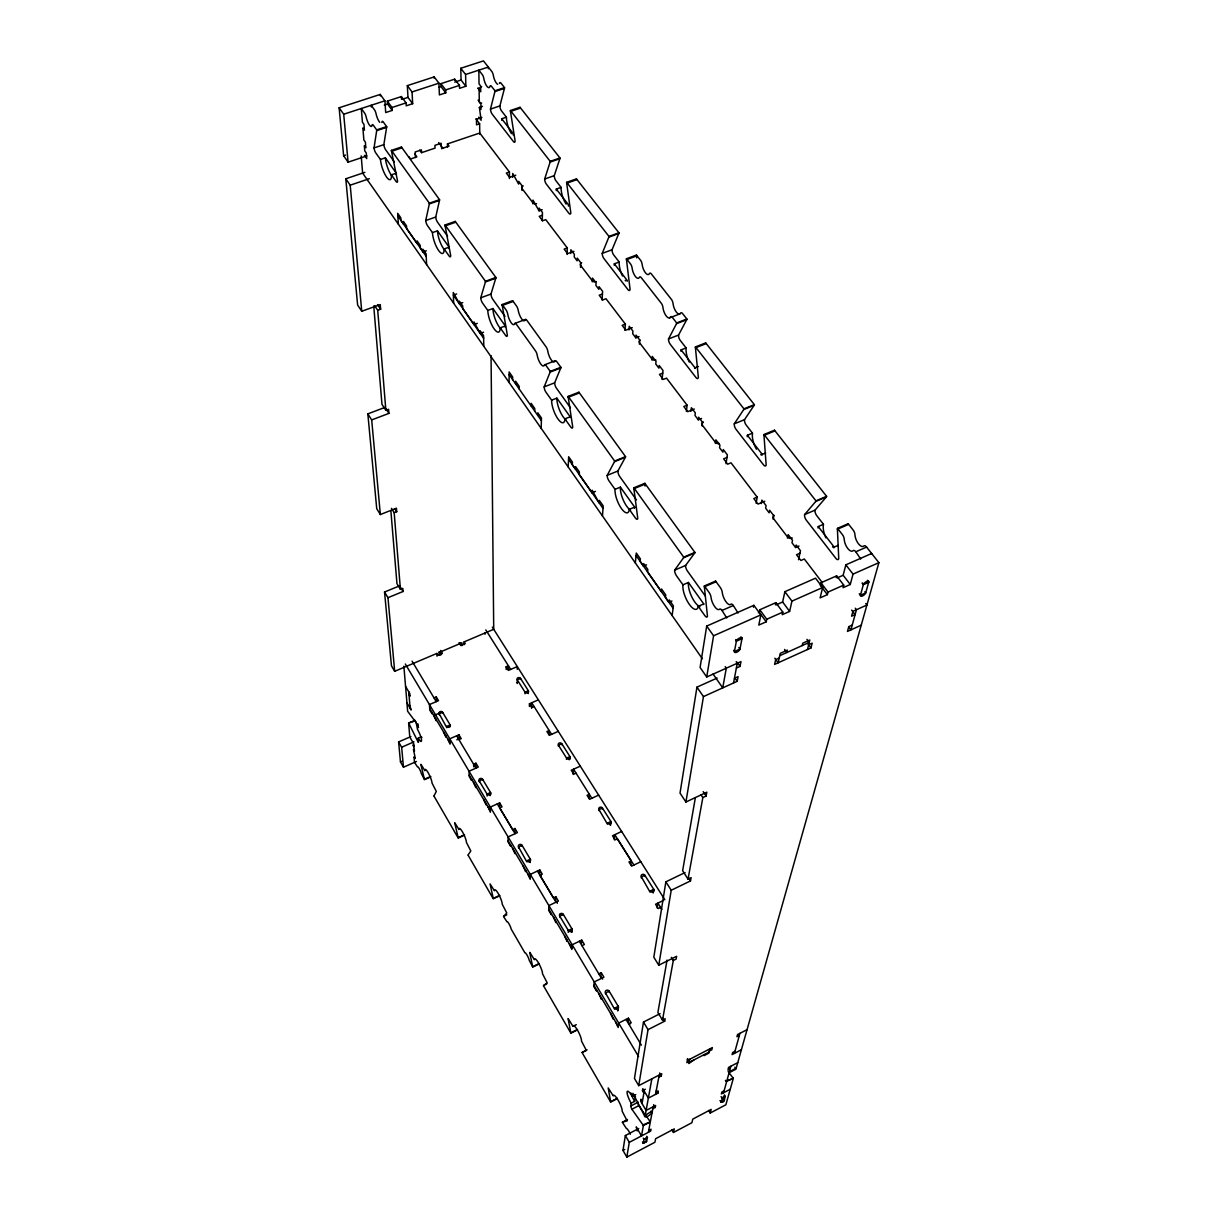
<?xml version="1.0" encoding="UTF-8"?>
<svg xmlns="http://www.w3.org/2000/svg" width="1218" height="1218" viewBox="0 0 1218 1218"><rect width="100%" height="100%" fill="white"/><g stroke="black" fill="none" stroke-linecap="round" stroke-linejoin="round"><path stroke-width="1.5" d="M506.17 669.504L506.17 666.733L508.378 665.789L508.363 669.93M637.76 1101.681L638.46 1105.091L642.251 1110.511M509.094 382.482L509.124 371.977L512.656 377.017L512.641 379.651M509.429 178.559L509.429 172.012L479.74 133.036L447.448 143.922L447.554 147.226M512.702 177.28L512.717 173.504L518.67 184.085L518.685 181.345L521.974 185.638L521.928 190.434M510.509 844.82L510.509 846.068L508.073 841.958L508.089 836.918L517.422 832.61L514.97 828.514L512.641 829.595L499.73 807.915L502.044 806.864L499.639 802.845L490.352 807.062L490.428 812.208L488.022 806.91M512.55 848.246L514.986 853.62L515.001 852.372M515.595 383.853L515.61 381.219L519.173 386.289L519.142 388.923M514.94 832.32L514.97 828.514M517.224 683.511L517.254 679.842A1.873 1.553 0.7 0 1 518.015 677.756A1.873 1.553 0.7 0 1 520.543 678.411L528.353 690.743L528.277 693.575M517.254 669.352L517.285 666.581L508.469 670.387L506.17 666.733M518.533 847.926L518.548 846.982A1.979 1.751 0.3 0 1 519.37 844.607A1.979 1.751 0.3 0 1 522.065 845.353L530.317 859.192L530.241 862.511M520.543 679.446L520.543 678.411L517.254 679.842L525.034 692.189L524.988 693.742M522.05 846.297L522.065 845.353L518.548 846.982L526.785 861.765M532.905 203.848L532.982 200.087L539.041 210.836L542.177 209.724M523.207 866.211L525.658 871.616L525.689 870.383M531.094 405.944L531.139 403.341L534.763 408.487L534.717 411.105M539.041 210.836L539.102 208.095L542.452 212.495L542.269 220.823M529.404 706.47L529.449 703.76L538.356 699.848M527.759 873.869L530.226 879.305L530.332 874.372L539.757 869.941L542.269 874.159L539.924 875.255L553.459 897.894L555.819 896.768L558.392 901.046L548.892 905.583L548.679 910.409L551.221 914.688L551.267 913.5M537.732 415.414L537.793 412.811L541.447 418.002L541.188 428.355M531.581 708.206L531.703 702.771L551.587 734.347M539.757 869.941L539.635 873.656L541.31 876.458M548.998 734.545L549.151 730.526L546.912 731.516L549.333 735.352L558.286 731.348M567.055 254.41L567.299 247.954L545.74 219.636L542.589 220.762L539.239 216.347L542.375 215.236M570.74 253.481L570.892 249.766L574.363 254.318L574.241 257.013L577.134 260.819L577.256 258.125L580.758 262.707L580.514 267.427M568.212 466.981L568.654 456.75L572.43 462.109L572.308 464.682L575.459 469.174L575.581 466.616L579.387 472.021L579.25 474.578L592.009 492.772L595.48 491.356M558.377 746.238L558.423 745.233A1.918 1.629 2.7 0 1 559.199 743.041A1.918 1.629 2.7 0 1 561.787 743.726L569.948 756.622L569.796 759.271L569.933 756.637L566.583 758.144L566.492 759.393M561.742 744.731L561.787 743.726L558.438 745.233L566.583 758.144A1.918 1.644 3.2 0 0 569.171 758.86A1.918 1.644 3.2 0 0 569.933 756.637M553.398 917.078L555.895 922.589L555.971 921.402M555.819 896.768L555.636 900.406L557.342 903.254M637.242 1130.959L636.238 1126.878L641.49 1135.922L643.378 1125.523L631.746 1109.035L630.711 1106.34L631.168 1103.188A9.592 2.086 63.5 0 1 627.072 1091.876A9.592 2.086 63.5 0 1 632.249 1096.428L635.75 1094.617M645.936 1140.155L646.499 1141.692L643.317 1143.321L644.078 1139.15L647.397 1137.521L646.651 1136.318M592.283 281.8L592.496 278.1L596.059 282.759L595.906 285.438L598.86 289.336L599.028 286.641L602.606 291.33L602.073 300.024M559.686 916.987L559.732 916.088A2.025 1.827 3.5 0 1 560.554 913.607A2.025 1.827 3.5 0 1 563.31 914.383L571.942 928.862L571.699 932.425L570.618 930.598M560.432 914.87L560.508 913.683M563.249 915.281L563.31 914.383L559.717 916.103L568.38 930.582L568.258 932.364M573.236 774.465L573.556 769.213L591.841 798.262M564.558 935.881L567.07 941.423L567.146 940.235M592.009 492.772L592.176 490.23L599.104 502.882L599.286 500.339L603.184 505.896L602.468 515.96M569.308 943.889L571.836 949.446L572.186 944.757M571.714 932.029L571.927 928.862L568.349 930.598M589.025 798.14L589.329 794.258L587.061 795.308L589.573 799.312L598.647 795.126M624.88 330.459L625.367 324.11L606.001 298.73L602.788 299.933L599.21 295.213L602.408 294.025M628.96 329.926L629.249 326.272L632.934 331.113L632.721 333.762L635.811 337.812L639.039 336.564M581.458 943.645L581.747 940.113L572.171 944.757M635.811 337.812L636.024 335.148L639.739 340.035L639.389 344.161M598.921 810.594L599.012 809.635A1.949 1.705 5.4 0 1 599.758 807.336A1.949 1.705 5.4 0 1 602.423 808.052L610.934 821.526L610.553 825.347L609.487 823.657M418.459 742.234L418.2 738.23L421.382 736.616M602.331 809.011L602.423 808.052L599.012 809.635L607.417 824.084M651.904 360.041L652.239 356.417L656.03 361.365L655.771 363.999L658.923 368.156L659.182 365.507L663.003 370.5L662.059 379.514M635.339 562.944L636.298 553.048L640.364 558.818L640.105 561.3L643.485 566.126L646.514 564.847M596.592 989.869L596.485 990.995L593.805 986.489L594.277 981.921L603.915 977.171L601.22 972.664L598.814 973.852M614.268 839.735L614.785 834.68L633.908 865.039M598.83 993.629L601.403 999.293L601.525 998.166M643.485 566.126L643.743 563.645L647.839 569.461L647.565 571.942L661.283 591.476L661.572 589.025L665.728 594.947L665.439 597.399L668.91 602.347L671.955 601.022M601.22 972.664L600.87 976.12L602.651 979.105M605.437 993.812L605.529 992.959A2.086 1.918 9.1 0 1 606.336 990.356A2.086 1.918 9.1 0 1 609.152 991.163L618.242 1006.372L617.648 1010.849M609.061 992.015L609.152 991.163L605.513 992.975L614.496 1009.022M610.538 1013.361L613.126 1019.055L613.263 1017.943M529.708 952.491L532.677 966.711L539.163 963.545M630.802 864.597L631.259 860.867L617.374 838.791L615.09 839.872L612.502 835.761L621.652 831.468M686.358 411.41L687.119 405.198L666.535 378.143L663.262 379.422L659.456 374.413L662.729 373.134M690.941 411.303L691.382 407.726L695.326 412.872L694.991 415.475L698.264 419.784L701.568 418.459M615.532 1021.78L618.135 1027.49L618.729 1023.074L628.442 1018.187L631.213 1022.8L628.777 1024.034M668.91 602.347L669.215 599.911L673.402 605.879L672.138 615.562M698.264 419.784L698.614 417.195L702.573 422.387L702.101 425.95L702.207 424.991A2.908 2.177 6.6 0 1 703.425 421.961M641.247 877.858L641.384 876.93A2.01 1.781 9.2 0 1 642.114 874.524A2.01 1.781 9.2 0 1 644.84 875.27L653.746 889.353L653.213 893.007M644.687 876.427L644.84 875.27L641.399 876.914L650.092 892.185M628.442 1018.187L627.986 1021.506L629.813 1024.582M715.362 443.413L715.91 439.865L719.945 445.149L719.549 447.722L722.929 452.137L723.309 449.564L727.374 454.893L726.019 463.677M380.458 159.482L385.36 157.838L396.322 173.2L391.389 174.859A13.246 3.715 71.3 0 1 386.608 177.097A13.246 3.715 71.3 0 1 380.458 159.482L375.799 152.95A3.776 1.051 71.4 0 1 374.048 147.911L376.682 130.646A3.852 1.081 71.7 0 0 376.682 129.9L373.378 125.302A3.837 1.066 71.7 0 0 372.053 125.21A7.689 2.131 71.7 0 1 369.419 125.043A7.689 2.131 71.7 0 1 366.192 117.035A3.821 1.066 71.7 0 0 364.563 113.03L361.304 108.493L362.416 122.196L363.954 124.327L364.426 130.143L362.888 127.997L363.862 139.963L365.385 142.095L365.842 147.789L364.334 145.642L364.745 150.834L366.268 152.966L366.709 158.584L364.456 155.386M657.157 907.943L657.903 903.117L661.861 909.404M720.965 1102.275C726.674 1085.527 725.852 1108.258 719.975 1100.585M733.266 1078.295L726.156 1081.325L733.312 1078.372L725.867 1104.772L710.216 1113.039L711.175 1109.4L692.783 1119.114L691.9 1122.722L673.463 1132.466L674.254 1128.888L655.604 1138.723L654.903 1142.271L626.828 1157.1L622.977 1150.401L625.352 1135.526L638.734 1128.523M660.095 1013.65L643.469 1022.054L634.471 1078.417L638.719 1085.634L661.709 1073.743L661.298 1075.859L658.862 1077.123M685.095 872.545L665.865 881.832L653.822 957.211L658.755 965.204L676.614 956.313L676.112 959.099L673.295 960.5L662.485 1020.105L665.135 1018.766L664.678 1021.186L648.037 1029.636L638.719 1085.634M717.128 678.061L696.94 687.15L680.025 793.101L685.917 802.023L706.836 792.187L706.12 796.039L702.832 797.577L688.048 879.122L691.108 877.645L690.499 880.918L671.225 890.251L658.755 965.204M668.53 338.939L678.548 335.072L686.693 319.74A4.004 1.629 70.6 0 0 686.876 319.025L682.643 313.665A3.989 1.614 70.6 0 0 680.558 313.163A7.978 3.228 70.7 0 1 676.401 312.173A7.978 3.228 70.7 0 1 673.067 303.647A3.974 1.599 70.8 0 0 671.407 299.384L651.402 274.004A3.943 1.553 71.1 0 0 649.407 273.608A7.887 3.106 71.3 0 1 645.449 272.802A7.887 3.106 71.3 0 1 642.145 264.382A3.928 1.538 71.3 0 0 640.501 260.18L636.466 255.064L626.448 258.749L630.467 263.895A3.928 1.522 71.2 0 1 632.127 268.097A7.902 3.075 71.2 0 0 635.431 276.532A7.902 3.075 71.2 0 0 639.359 277.354A3.943 1.538 71 0 1 641.338 277.765L661.267 303.221A3.974 1.583 70.7 0 1 662.942 307.499A7.993 3.182 70.7 0 0 666.276 316.041A7.993 3.182 70.7 0 0 670.402 317.045A3.989 1.599 70.5 0 1 672.473 317.548L676.69 322.937A4.004 1.614 70.5 0 1 676.523 323.638L668.53 338.939A3.943 1.568 70.2 0 0 670.204 344.222L695.996 377.565A3.974 1.614 69.7 0 0 698.356 377.443L695.432 347.815A4.035 1.644 70.1 0 1 695.448 346.902L705.709 342.913L754.353 404.65L743.939 408.852A4.111 1.736 69.2 0 1 743.726 409.537L734.287 423.818A4.035 1.675 68.9 0 0 735.946 429.208L763.519 464.85A4.08 1.736 68.3 0 0 766.152 464.971L763.975 435.405A4.141 1.781 68.6 0 1 764.021 434.506L774.496 430.213L826.596 496.335L815.953 500.857A4.233 1.873 67.5 0 1 815.695 501.496L804.596 514.605A4.156 1.812 67.2 0 0 806.27 520.101L835.792 558.27A4.217 1.857 66.5 0 0 838.745 558.681L837.405 529.236A4.278 1.918 66.8 0 1 837.482 528.353L848.185 523.725L853.148 530.028A4.263 1.934 66.7 0 1 854.929 534.626A8.587 3.913 66.6 0 0 858.477 543.822A8.587 3.913 66.6 0 0 863.866 545.984A4.293 1.964 66.4 0 1 866.592 547.08L878.878 562.67L853.026 574.104L850.271 584.488L843.069 587.685L843.739 585.112L836.629 575.855L820.947 582.767L828.027 592.07L827.387 594.643L820.125 597.871L822.637 587.533L815.527 578.185L784.879 591.674L791.928 601.129L789.629 611.406L782.26 614.679L782.824 612.121L775.836 602.682L759.804 609.761L766.761 619.246L766.229 621.804L758.799 625.093L760.854 614.877L753.866 605.316L706.699 626.082L700.091 667.464L706.714 676.995L740.97 661.602L740.057 666.398L736.418 668.027M632.249 1096.428L632.949 1093.307L644.596 1116.038C647.169 1120.453 660.567 1103.934 644.596 1116.038M394.358 161.918L385.588 149.677A3.776 1.066 71.5 0 1 383.837 144.653L386.624 127.357A3.837 1.096 71.8 0 0 386.639 126.611L383.305 122.013A3.837 1.096 71.8 0 0 381.965 121.937A7.673 2.177 71.8 0 1 381.843 122.47M631.168 1103.188L634.639 1101.392L635.461 1096.398M626.828 1157.1L629.28 1142.347L625.352 1135.526M685.917 802.023L703.456 696.589L696.94 687.15M706.714 676.995L713.581 635.781L706.699 626.082M420.865 764.478L424.412 779.261L430.639 776.49M643.835 1093.094L642.465 1090.749L642.815 1088.725L648.387 1098.103L657.979 1093.109L658.375 1091.084L655.969 1092.333M642.053 1103.478L644.231 1091.054M667.053 960.073L657.887 1012.539L662.485 1020.105M695.311 798.049L682.628 870.718L688.048 879.122M726.735 617.952L722.015 610.462A4.415 1.644 66.3 0 0 719.579 609.183A8.815 3.289 66.5 0 1 714.722 606.655A8.815 3.289 66.5 0 1 711.007 597.246A4.385 1.629 66.6 0 0 709.15 592.557L704.4 585.934L715.621 581.077L720.401 587.67A4.37 1.66 66.6 0 1 722.244 592.359A8.8 3.334 66.5 0 0 725.958 601.738A8.8 3.334 66.5 0 0 730.846 604.25A4.4 1.675 66.3 0 1 733.312 605.513L738.032 612.974M756.104 503.201L757.2 497.157L731.028 462.81L727.679 464.195L723.614 458.836L726.948 457.466M644.977 1116.739L651.843 1078.843M761.235 503.597L761.889 500.126L766.107 505.668L765.635 508.18L769.152 512.808L769.639 510.281L773.887 515.869L773.186 519.325M741.001 637.669A3.852 1.705 -35.4 0 0 737.727 639.191L737.271 639.587A2.527 1.111 -35.4 0 0 736.433 640.896L734.424 651.554L739.965 649.072L742.036 638.399A2.482 1.096 -35.5 0 0 741.732 637.73L741.016 637.638M647.397 1137.521L646.667 1141.388L643.256 1143.108M648.357 1132.314L653.198 1106.766M655.558 1094.373L659.212 1075.037M733.54 682.978L737.271 663.262L736.159 661.694M652.863 1108.685L655.223 1107.451L655.604 1105.502L646.103 1110.466L640.668 1101.194L641.003 1099.215L642.373 1101.544M703.456 696.589L737.179 681.334L738.078 676.645L734.469 678.274M753.485 607.249L753.866 605.316M766.229 621.804L759.286 612.304L759.804 609.761M787.452 538.051L788.183 534.611L792.522 540.29L791.989 542.771L795.598 547.521L799.008 546.045M775.394 604.767L775.836 602.682M432.451 232.608L437.46 230.841L449.122 247.178L444.083 248.974A13.489 4.004 70.8 0 1 438.678 250.588A13.489 4.004 70.8 0 1 432.451 232.608L427.518 225.665A3.852 1.127 70.9 0 1 425.737 220.534L429.33 203.924A3.913 1.157 71.2 0 0 429.36 203.193L391.404 150.377L401.422 147.028L439.531 199.676A3.913 1.188 71.3 0 1 439.485 200.407L435.739 217.032A3.837 1.142 71 0 0 437.506 222.163L447.554 236.201M789.629 611.406L782.641 601.996L784.879 591.674M795.598 547.521L796.146 545.04L800.5 550.749L798.521 559.701M689.769 1059.249L688.809 1063.512L693.879 1059.949M704.339 1054.544L704.08 1055.625L708.876 1053.128L709.927 1048.835M802.175 645.586L802.738 643.195L809.803 640.013L807.473 649.514M820.947 582.767L820.323 585.356L827.387 594.643M779.2 658.07L775.653 659.684L774.618 664.389L810.975 647.946L812.147 643.195L808.63 644.779M566.157 204.152A13.2 4.796 72 0 1 561.087 187.389L555.91 180.721A3.761 1.355 72.2 0 1 554.266 175.666L559.854 158.721A3.837 1.385 72.5 0 0 559.96 157.975L520.025 107.306L510.418 110.518A3.791 1.309 72.8 0 0 510.479 111.447L515.092 140.862A3.73 1.279 72.5 0 1 513.417 141.562L492.118 114.035A3.7 1.248 72.7 0 1 490.489 109.072L494.904 91.548A3.776 1.279 73 0 0 494.98 90.787L491.509 86.356A3.761 1.264 73 0 0 489.971 86.341A7.521 2.527 73 0 1 486.926 86.326A7.521 2.527 73 0 1 483.82 78.47A3.745 1.248 73.1 0 0 482.252 74.542L478.841 70.172L479.039 83.875L480.653 85.945L480.729 91.761L477.928 88.138M836.172 577.636L836.629 575.855M837.314 577.85L843.16 575.261L845.84 564.847L871.646 553.49L871.433 554.266M511.484 133.63A12.956 4.461 72.6 0 1 506.414 117.172L501.511 110.899A3.7 1.264 72.8 0 1 499.882 105.936L504.45 88.381A3.761 1.294 73.1 0 0 504.526 87.635L501.04 83.205A3.761 1.294 73.1 0 0 499.487 83.205A7.521 2.558 73.2 0 1 499.41 83.494M860.669 559.001L855.843 551.8A4.309 1.934 66.4 0 0 853.133 550.688A8.602 3.867 66.6 0 1 847.774 548.496A8.602 3.867 66.6 0 1 844.211 539.285A4.278 1.918 66.7 0 0 842.445 534.687L837.482 528.353M723.583 1092.744L730.876 1066.237M734.408 1053.387L739.92 1033.336M863.425 584.381L860.441 595.237A3.228 1.355 -37.1 0 0 862.557 595.937A3.228 1.355 -37.1 0 0 865.724 592.877L868.754 582.006A2.451 1.035 -37.3 0 0 868.556 581.29L867.916 581.184A3.791 1.599 -37.3 0 0 864.78 582.676L864.323 583.072A2.482 1.051 -37.3 0 0 863.41 584.381L862.527 583.224M728.044 1070.789L729.049 1072.738L735.9 1069.206L878.878 562.67M487.809 310.438L492.925 308.55L505.348 325.952L500.202 327.87A13.779 4.309 70.1 0 1 494.066 328.784A13.779 4.309 70.1 0 1 487.809 310.438L482.541 303.038A3.928 1.218 70.3 0 1 480.745 297.801L485.403 281.982A4.004 1.248 70.5 0 0 485.464 281.267L445.027 224.995L455.258 221.402L495.863 277.491A3.989 1.279 70.6 0 1 495.787 278.206L490.976 294.056A3.913 1.233 70.4 0 0 492.757 299.293L505.013 316.406M622.505 276.029A13.459 5.161 71.2 0 1 619.216 262.022L613.689 254.927A3.837 1.462 71.4 0 1 612.045 249.781L618.79 233.521A3.913 1.507 71.7 0 0 618.927 232.805L576.434 178.879L566.629 182.319A3.867 1.416 72.2 0 0 566.674 183.248L570.816 212.785A3.791 1.385 71.8 0 1 568.943 213.333L546.319 184.085A3.776 1.34 72.1 0 1 544.659 179.016L550.11 162.085A3.837 1.37 72.4 0 0 550.201 161.355L510.418 110.518M454.756 823.048L458.151 837.664L464.454 834.772M724.253 1100.539L723.264 1098.849M551.617 400.174L556.87 398.134L570.191 416.815L564.924 418.87A14.129 4.674 69.2 0 1 557.935 418.916A14.129 4.674 69.2 0 1 551.617 400.174L545.969 392.226A4.019 1.325 69.4 0 1 544.172 386.882L550.125 372.084A4.096 1.355 69.6 0 0 550.231 371.399L546.197 365.781A4.08 1.355 69.6 0 0 544.355 365.156A8.161 2.695 69.8 0 1 540.685 363.908A8.161 2.695 69.8 0 1 537.199 355.199A4.065 1.34 69.8 0 0 535.463 350.845L516.402 324.323A4.035 1.309 70.1 0 0 514.651 323.79A8.069 2.603 70.2 0 1 511.179 322.755A8.069 2.603 70.2 0 1 507.739 314.168A4.019 1.294 70.2 0 0 506.018 309.874L502.181 304.53L512.641 300.679L516.493 306.007A4.019 1.309 70.3 0 1 518.213 310.286A8.054 2.634 70.3 0 0 521.639 318.857A8.054 2.634 70.3 0 0 525.156 319.877A4.035 1.325 70.2 0 1 526.922 320.395L546.06 346.841A4.065 1.355 69.9 0 1 547.796 351.18A8.145 2.74 69.8 0 0 551.267 359.889A8.145 2.74 69.8 0 0 554.966 361.107A4.08 1.37 69.7 0 1 556.824 361.716L560.874 367.303A4.096 1.385 69.7 0 1 560.767 368.003L554.647 382.833A4.019 1.34 69.4 0 0 556.443 388.192L570.42 407.726M626.448 258.749A3.943 1.522 71.3 0 0 626.478 259.678L630.071 289.275A3.882 1.492 70.9 0 1 627.97 289.64L603.9 258.521A3.837 1.446 71.3 0 1 602.24 253.359L608.833 237.145A3.913 1.477 71.6 0 0 608.97 236.414L566.629 182.319M568.106 1018.781L570.846 1032.788L577.423 1029.499M434.004 795.872L436.303 791.411L432.086 783.159A8.176 1.614 66.1 0 0 428.173 772.745A8.176 1.614 66.1 0 0 424.838 770.674L421.063 764.447M607.173 475.37L614.496 461.683A4.202 1.477 68.6 0 0 614.633 461.028L568.182 396.383L578.915 392.211L625.534 456.628A4.202 1.492 68.6 0 1 625.382 457.298L617.891 471.016L607.173 475.37A4.126 1.431 68.3 0 0 608.985 480.836L615.029 489.331A14.509 5.039 68.1 0 0 621.378 508.469A14.509 5.039 68.1 0 0 629.264 509.352L634.654 507.114L620.388 487.139L615.029 489.331M734.287 423.818L744.518 419.677L754.125 405.335A4.096 1.751 69.2 0 0 754.353 404.65M468.123 854.929L470.818 850.94L466.464 842.506A8.343 1.675 65.6 0 0 462.536 831.985A8.343 1.675 65.6 0 0 458.942 829.519L454.938 822.987M682.948 584.838L688.429 582.463L703.745 603.915L698.219 606.305A14.981 5.435 66.7 0 1 689.327 604.372A14.981 5.435 66.7 0 1 682.948 584.838L676.462 575.733A4.263 1.538 67 0 1 674.65 570.146L683.526 557.783A4.339 1.583 67.2 0 0 683.724 557.159L694.884 552.409L644.855 483.318L633.878 487.809A4.248 1.507 68.1 0 0 633.893 488.707L637.745 518.305A4.172 1.462 67.8 0 1 635.431 518.015L629.264 509.352M674.65 570.146L685.612 565.457L694.671 553.033A4.324 1.614 67.3 0 0 694.884 552.409M804.596 514.605L815.055 510.129L826.322 496.974A4.217 1.888 67.5 0 0 826.596 496.335M543.533 985.484L547.186 982.85L542.528 973.776A8.77 1.812 64.6 0 0 538.554 963.027A8.77 1.812 64.6 0 0 534.337 959.647L529.906 952.446M622.977 1150.401L624.743 1149.472M647.367 1137.597L643.957 1139.393L643.256 1138.099M721.01 1102.107L724.299 1100.372M642.997 1124.899L650.336 1121.869L643.378 1125.523M648.737 1130.456L651.036 1129.253L650.686 1131.096L629.28 1142.347M724.101 1090.856L721.878 1092.028L721.361 1093.916L730.252 1089.242M730.313 1068.247L728.029 1069.45L728.577 1067.425L737.758 1062.644M728.684 1072.084L735.52 1068.521L734.865 1067.212M631.868 1109.263L638.78 1105.655M627.468 1119.509L622.352 1122.296L626.326 1128.401A5.298 1.096 63.4 0 1 630.345 1134.263M642.465 1090.749L645.342 1089.257M734.987 1051.286L732.642 1052.504L732.079 1054.59L741.397 1049.749M630.711 1106.051L637.623 1102.457M747.076 1029.652L737.545 1034.569L736.936 1036.746L739.326 1035.528M617.328 1098.255L610.66 1101.711L608.178 1087.933L613.278 1095.895A9.272 1.949 63.6 0 1 618.196 1100.326A9.272 1.949 63.6 0 1 622.185 1111.273L627.179 1120.895L622.444 1122.128M617.343 1098.606L610.675 1102.062L582.082 1052.55L587.106 1049.855M709.409 1050.997L711.814 1049.749L712.347 1047.587L687.333 1060.513L686.861 1062.644L689.281 1061.396L687.561 1058.564M709.135 1052.063L689.053 1062.461L687.135 1059.325M577.454 1029.865L570.877 1033.153L543.472 985.697L546.775 983.885M568.258 1018.75L572.962 1026.332L576.297 1024.658M618.211 1006.372L614.588 1008.2A2.086 1.934 10.6 0 0 617.45 1008.991A2.086 1.934 10.6 0 0 618.242 1006.372M581.991 945.67L584.381 944.513L581.747 940.113M660.582 907.41L658.253 908.552L655.558 904.258L663.46 900.406M539.209 963.925L532.723 967.077L529.236 960.317A4.918 1.005 64.8 0 0 527.105 955.201A4.918 1.005 64.8 0 0 524.912 952.857L511.195 929.106A4.857 0.99 65 0 0 509.094 924.02A4.857 0.99 65 0 0 506.977 921.782L503.567 916.606M640.805 861.735L631.579 866.135L628.96 861.963L631.259 860.867M506.81 914.855L503.613 916.378L506.749 912.967L502.258 904.274A8.541 1.751 65.2 0 0 498.314 893.647A8.541 1.751 65.2 0 0 494.417 890.754L490.062 883.918L493.229 898.397L499.624 895.397M499.669 895.778L493.275 898.793L468.093 855.173M464.5 835.167L458.212 838.06L433.989 796.115M580.316 766.137L571.272 770.248L573.754 774.176L576.007 773.156M861.217 625.199L847.469 631.426L848.763 626.661L852.219 625.093M779.733 655.71L809.224 642.404L806.971 639.359M471.518 779.109L471.564 780.403L469.234 776.475L469.067 771.222L478.263 767.112L475.934 763.199L473.635 764.219L473.711 766.853M430.7 776.901L424.488 779.672L421.321 773.506A4.598 0.898 66.1 0 0 419.281 768.634A4.598 0.898 66.1 0 0 417.5 766.898L414.485 762.361L414.029 756.82L415.049 758.57L414.851 756.18L413.435 749.42L414.455 751.171L414.257 748.765L413.054 744.777L414.074 746.527L413.876 744.091L409.796 737.057L408.624 723.05L414.988 720.28M736.327 641.216L741.929 638.734L740.772 637.136M868.678 582.311L863.334 584.686L862.146 583.163M713.581 635.781L760.854 614.877M791.928 601.129L822.637 587.533M766.761 619.246L782.824 612.121M828.027 592.07L843.739 585.112M458.942 739.63L461.226 738.626L458.927 734.789L449.792 738.808L450.051 744.152L447.706 738.976M416.404 761.509L403.478 767.218L400.478 761.981L402.092 761.265M456.826 739.798L459.095 738.808L458.927 734.789M534.047 706.531L531.824 707.506L529.449 703.76M758.372 612.715L759.286 612.304M776.216 604.844L782.641 601.996M582.158 1052.367L586.33 1050.358L581.504 1041.07A9.013 1.888 64.1 0 0 577.53 1030.215A9.013 1.888 64.1 0 0 572.962 1026.332M722.015 610.462L733.312 605.513M855.843 551.8L866.592 547.08M400.478 761.981L398.606 741.945L410.877 736.586M446.747 726.446L450.158 724.954L442.606 712.302A1.903 1.599 -3.3 0 0 440.079 711.616A1.903 1.599 -3.3 0 0 439.226 713.778L439.287 714.799M528.353 690.743L525.034 692.189A1.873 1.568 1 0 0 527.561 692.859A1.873 1.568 1 0 0 528.338 690.743M403.478 767.218L401.651 747.243L413.937 741.853M799.921 553.246L796.511 554.723L800.881 560.463L804.306 558.986L822.333 582.646M408.639 723.081L415.292 720.843L418.52 727.496M440.581 712.606L433.806 715.545L436.12 720.675L436.044 719.32M833.98 547.704A14.616 6.425 66.8 0 0 834.163 547.065L838.106 545.36M698.219 606.305L704.841 615.623A4.324 1.583 66.4 0 0 707.46 616.232L704.369 586.802L715.605 581.945A4.385 1.66 66.7 0 1 715.621 581.077M837.405 529.236L848.093 524.608A4.278 1.934 66.9 0 1 848.185 523.725M818.024 527.988A14.616 6.425 66.8 0 1 818.237 526.557L823.475 524.303A14.601 6.471 66.8 0 0 825.865 537.838M434.019 697.884L436.272 696.909L438.51 700.654L429.452 704.567L429.802 710.018L432.025 713.763L431.933 712.408M394.693 671.316L387.963 597.688L403.051 591.491L399.611 585.828L384.538 592.009L391.465 665.82L394.693 671.316L436.851 653.442L437.947 655.254L442.393 653.366L440.627 650.473M464.225 644.672L464.134 641.871L493.716 629.31L491.052 355.626M683.526 557.783L694.671 553.033M815.695 501.496L826.322 496.974M757.2 497.157L753.82 498.573L758.022 504.085L764.752 501.253M762.103 455.06A14.174 5.983 68.5 0 0 762.24 454.405L765.665 452.989M390.856 510.631L396.961 583.666L400.418 589.329L402.808 588.355L403.051 591.491M747.228 436.714A14.174 5.983 68.5 0 1 747.38 435.252L752.496 433.166A14.159 6.014 68.6 0 0 756.454 449.244M633.893 488.707L644.87 484.216A4.233 1.538 68.2 0 1 644.855 483.318M763.975 435.405L774.435 431.111A4.141 1.797 68.7 0 1 774.496 430.213M614.633 461.028L625.534 456.628M614.496 461.683L625.382 457.298M743.726 409.537L754.125 405.335M694.321 409.02L687.728 411.654L683.831 406.507L687.119 405.198M400.418 589.329L394.175 512.717L396.718 511.712L396.429 508.18L380.351 514.544L376.727 508.682L367.836 413.876L385.025 407.36M694.915 368.475A13.809 5.557 69.9 0 0 695.021 367.806L698.386 366.496M681.029 351.378A13.809 5.557 69.9 0 1 681.106 349.886L686.115 347.937A13.794 5.588 70 0 0 689.281 362.127M564.924 418.87L570.679 426.97A4.065 1.355 69 0 0 572.734 427L568.227 397.296L578.946 393.125A4.126 1.416 69.4 0 1 578.915 392.211M695.432 347.815L705.679 343.826A4.035 1.675 70.2 0 1 705.709 342.913M544.172 386.882L554.647 382.833M544.629 364.791L555.256 360.726M669.687 317.822L679.827 313.939M550.231 371.399L560.874 367.303M676.69 322.937L686.876 319.025M550.125 372.084L560.767 368.003M676.523 323.638L686.693 319.74M380.351 514.544L371.688 419.921L388.907 413.389L388.588 409.324L385.862 410.359L381.965 404.315L373.743 305.992M625.367 324.11L622.139 325.343L625.808 330.154L632.264 327.703M477.319 323.349L474 324.582L473.939 321.902L480.227 333.458L483.561 332.225M514.909 323.409L525.43 319.497M614.283 265.341A13.474 5.131 71.1 0 1 614.314 263.819L619.216 262.022M500.202 327.87L505.561 335.407A3.958 1.248 70 0 0 507.358 335.178L502.258 305.444L512.717 301.592A4.019 1.309 70.4 0 1 512.641 300.679M626.478 259.678L636.481 255.993A3.928 1.538 71.4 0 1 636.466 255.064M453.629 303.175L453.279 292.472L459.445 303.83L462.749 302.627M480.745 297.801L490.976 294.056M602.24 253.359L612.045 249.781M567.299 247.954L564.147 249.096L567.588 253.633L573.922 251.334M485.464 281.267L495.863 277.491M608.97 236.414L618.927 232.805M485.403 281.982L495.787 278.206M608.833 237.145L618.79 233.521M456.674 293.964L453.385 295.152L483.668 338.315M364.867 172.347L345.79 178.787L357.62 305.033L361.746 311.26L380.26 304.576L380.64 309.235L377.717 310.286L385.862 410.359M398.377 224.203L397.677 213.317L400.783 217.748L400.966 220.488L403.554 224.188L403.386 221.448L406.523 225.909L406.69 228.634L417.195 243.615L417.043 240.89L420.225 245.427L420.362 248.152L423.027 251.928L426.285 250.786M556.321 190.602A13.2 4.765 72 0 1 556.291 189.079L561.087 187.389M444.083 248.974L449.122 256.039A3.882 1.172 70.7 0 0 450.706 255.597L445.133 225.924L455.349 222.331A3.943 1.218 71.1 0 1 455.258 221.402M566.674 183.248L576.479 179.807A3.852 1.431 72.3 0 1 576.434 178.879M425.737 220.534L435.739 217.032M544.659 179.016L554.266 175.666M509.429 172.012L506.338 173.078L509.581 177.326L515.762 175.194M429.36 203.193L439.531 199.676M550.201 161.355L559.96 157.975M429.33 203.924L439.485 200.407M550.11 162.085L559.854 158.721M345.79 178.787L350.205 185.182L369.328 178.696M419.738 150.149L421.565 152.661L435.054 148.109L434.933 145.353L441.16 143.252L441.297 147.043M441.555 148.703L449 146.008L447.448 143.922M497.629 84.316A7.521 2.558 73.2 0 1 493.32 75.349A3.745 1.264 73.2 0 0 491.767 71.436L483.455 60.9L460.785 68.269L465.596 74.481L465.855 86.25L459.536 88.32L459.46 85.397L454.664 79.17L440.901 83.661L445.666 89.919L445.758 92.842L439.394 94.928L438.952 83.174L434.187 76.901L407.33 85.625L412.049 91.944L412.674 103.697L406.218 105.814L406.051 102.891L401.377 96.572L387.354 101.14L392.013 107.504L392.196 110.427L385.695 112.558L384.903 100.805L380.244 94.425L339.122 107.778L343.628 155.752L348.089 162.177L366.862 155.889M481.856 117.415L476.466 119.227L476.558 124.815L479.633 123.794L479.785 134.3M391.389 174.859L396.124 181.512A3.806 1.081 71.3 0 0 397.525 180.888L391.526 151.321L401.529 147.972A3.867 1.127 71.6 0 1 401.422 147.028M510.479 111.447L520.086 108.235A3.791 1.325 72.9 0 1 520.025 107.306M501.77 120.293A12.972 4.446 72.6 0 1 501.709 118.755L506.414 117.172M478.765 117.172L481.125 120.262L479.39 107.382L482.48 106.347M343.628 155.752L345.501 155.128M374.048 147.911L383.837 144.653M490.489 109.072L499.882 105.936M376.682 130.646L386.624 127.357M494.904 91.548L504.45 88.381M376.682 129.9L386.639 126.611M494.98 90.787L504.526 87.635M392.013 107.504L406.051 102.891M445.666 89.919L459.46 85.397M339.122 107.778L343.704 114.233L384.903 100.805M412.049 91.944L438.952 83.174M465.596 74.481L488.327 67.066L488.342 68.802M384.309 105.129L387.552 104.063L392.196 110.427M402.351 99.237L407.984 97.394L412.674 103.697M439.028 87.239L441.007 86.6L445.758 92.842M454.756 82.108L461.074 80.038L465.855 86.25M418.276 742.325L408.928 723.614M695.448 346.902L743.939 408.852M764.021 434.506L815.953 500.857M728.486 1072.129L732.916 1077.778M867.429 580.286L868.754 582.006M686.115 347.937L680.207 340.355A3.928 1.583 70.3 0 1 678.548 335.072M752.496 433.166L746.177 425.052A4.035 1.705 68.9 0 1 744.518 419.677M823.475 524.303L816.715 515.625A4.156 1.827 67.3 0 1 815.055 510.129M725.426 1080.366L726.187 1081.356M478.217 88.168L479.116 89.325L479.298 101.673A2.664 1.888 -42.9 0 0 481.658 103.043M501.709 118.755L513.189 133.554A12.972 4.446 72.6 0 1 513.128 134.924M556.291 189.079L568.501 204.807A13.2 4.765 72 0 1 568.38 206.147M614.314 263.819L627.3 280.551A13.474 5.131 71.1 0 1 627.224 281.236M681.106 349.886L695.021 367.806M747.38 435.252L762.24 454.405M818.237 526.557L834.163 547.065M845.84 564.847L853.026 574.104M864.841 591.735L865.724 592.877L860.441 595.237L859.253 593.714M478.111 100.135L480.897 103.743L480.973 109.437L479.39 107.382M865.754 603.519L866.911 605.026L852.95 611.299L851.61 616.186L855.097 614.618L851.656 610.111M843.16 575.261L850.271 584.488M855.295 608.224L856.452 609.731L850.91 629.873L848.672 626.92M475.873 118.862L479.633 123.794M702.207 424.991L715.499 442.454A2.923 2.208 7.1 0 0 719.275 443.489M438.693 142.567L442.804 148.094M807.61 643.393L810.975 647.946M784.59 649.438L786.843 652.498L787.376 650.123L780.266 653.335L778.15 662.79L774.815 658.192M414.805 154.062L416.845 156.863L410.573 158.979L409.05 156.878M633.878 487.809L683.724 557.159M741.183 637.212L742.036 638.399M636.451 499.882L619.688 476.482A4.126 1.446 68.4 0 1 617.891 471.016M705.389 596.135L687.424 571.029A4.248 1.553 67 0 1 685.612 565.457M735.581 639.694L736.448 640.881M738.824 647.489L740.011 649.042A3.273 1.431 -35.3 0 1 736.905 652.132A3.273 1.431 -35.3 0 1 734.469 651.523L733.617 650.336M642.952 1111.471L643.637 1112.445M644.337 1113.419L645.038 1114.394M645.738 1115.383L649.955 1121.26M737.194 662.364L740.057 666.398M734.987 678.213L737.179 681.334M725.182 666.611L726.293 668.195L722.731 687.865L713.048 674.026M397.875 216.043L426.254 256.48M568.562 459.308L603.032 508.408M636.085 555.53L673.112 608.3M474 324.582L462.779 308.596L462.703 305.916L459.369 301.151L459.445 303.83M509.109 374.611L541.386 420.606M702.39 658.801L362.629 173.108L361.198 155.889M377.534 304.591L380.64 309.235M703.167 791.624L706.12 796.039M374.626 305.642L377.717 310.286M700.868 794.638L702.832 797.577M385.999 408.867L388.907 413.389M688.703 878.132L690.499 880.918M367.836 413.876L371.688 419.921M665.865 881.832L671.225 890.251M492.346 627.133L664.845 899.752M568.699 758.981L569.202 759.788M652.087 891.241L652.635 892.124M485.799 629.904L510.692 669.428M394.891 508.789L396.718 511.712M391.45 508.348L394.175 512.717M671.316 957.333L673.295 960.5M464.134 641.871L465.246 643.667L460.83 645.54L459.064 642.662M460.358 642.906L462.033 645.601L461.926 642.799L439.074 652.498L439.226 655.284L441.434 654.355L439.789 651.645M724.375 1094.845L725.38 1096.489L722.076 1098.24L721.071 1096.596M662.851 1018.172L664.678 1021.186M439.089 651.767L440.855 654.66M708.632 1110.435L710.216 1113.039M384.538 592.009L387.963 597.688M643.469 1022.054L648.037 1029.636M659.593 1072.997L661.298 1075.859M412.065 661.161L436.242 701.629M456.628 735.794L475.964 768.147M497.309 803.91L515.092 833.691M537.412 871.053L556.002 902.188M579.342 941.27L601.494 978.359M626.006 1019.42L641.384 1045.135M490.58 794.745L490.549 792.553L482.617 779.307A1.949 1.675 -1.8 0 0 480.029 778.591A1.949 1.675 -1.8 0 0 479.176 780.86L487.078 794.121A1.949 1.69 -1.4 0 0 489.712 794.836L490.108 795.613M529.206 861.187L529.708 862.055M616.673 1007.819L617.8 1009.722A2.086 1.934 10.6 0 1 618.059 1010.422M446.823 727.709L439.211 713.778L442.606 712.302L442.682 713.322M405.335 664.008L638.582 1056.539M429.726 708.648L450.005 742.813M469.204 775.166L490.428 810.914M508.073 840.709L530.256 878.071M548.739 909.191L571.942 948.274M593.942 985.347L618.287 1026.393M656.319 1090.293L657.979 1093.109M671.894 1129.817L673.463 1132.466M653.594 1104.68L655.223 1107.451M408.959 694.443L410.024 696.254L409.811 693.59L405.548 686.373L403.874 666.246M409.872 705.618L411.136 710.018L406.934 702.847L405.579 686.358M642.541 1141.936L643.271 1143.2M398.606 741.945L401.651 747.243M650.975 1111.044L651.63 1112.369M644.87 484.216L645.098 486.089M636.481 255.993L636.709 257.866M343.704 114.233L348.089 162.177M350.205 185.182L361.746 311.26M406.934 702.847L407.634 711.266L416.175 722.685L417.515 729.415A8.343 1.69 66.3 0 1 421.535 740.118A8.343 1.69 66.3 0 1 418.2 738.23M408.776 691.763L410.116 708.206M371.323 107.001L371.185 105.281L374.459 109.803A3.821 1.081 71.8 0 1 376.073 113.792A7.673 2.177 71.8 0 0 379.757 122.348M418.018 723.949L418.276 727.496M380.244 94.425L380.351 95.902M387.354 101.14L387.552 104.063M401.377 96.572L401.529 99.313M436.272 696.909L436.516 701.005M436.851 653.442L437.003 656.228M443.55 731.972L445.879 737.134L445.818 735.794M407.33 85.625L407.984 97.394M415.46 157.518L415.171 152.006L421.428 149.89L421.565 152.661M423.027 251.928L422.89 249.218L426.087 253.786L426.62 264.58M450.249 726.461L450.173 724.938A1.903 1.614 -3 0 1 449.32 727.131A1.903 1.614 -3 0 1 446.762 726.446M434.187 76.901L434.247 78.378M440.901 83.661L441.007 86.6M473.467 782.382L475.842 787.635L475.812 786.341M454.664 79.17L454.695 80.281M475.934 763.199L476.04 767.157M479.207 781.834L479.176 780.86L482.617 779.307L482.663 780.281M460.785 68.269L461.074 80.038M480.349 779.292L480.379 780.601M483.668 799.587L486.058 804.854L486.043 803.575M487.109 796.07L487.078 794.121L490.534 792.553A1.949 1.69 -1.4 0 1 489.712 794.836M480.227 333.458L480.181 330.794L483.607 335.666L483.759 346.262M484.992 633.01L485.008 634.243M499.639 802.845L499.669 806.712M481.658 86.691A3.121 2.223 -43.4 0 0 479.983 87.62L479.633 87.985A2.04 1.462 -43.4 0 0 479.116 89.34M634.639 1101.392A9.592 2.101 63.4 0 1 630.954 1093.033M421.93 737.682A8.328 1.705 66.4 0 1 421.398 736.829M704.369 586.802A4.385 1.629 66.7 0 1 704.4 585.934M391.526 151.321A3.867 1.111 71.5 0 1 391.404 150.377M445.133 225.924A3.943 1.188 71 0 1 445.027 224.995M502.258 305.444A4.019 1.294 70.3 0 1 502.181 304.53M568.227 397.296A4.126 1.401 69.3 0 1 568.182 396.383M699.939 606.777A14.966 5.466 66.7 0 1 691.657 596.607A14.966 5.466 66.7 0 1 688.429 582.463M703.745 603.915A14.966 5.466 66.7 0 1 703.623 604.524M630.513 510.098A14.494 5.085 68.1 0 1 623.327 500.187A14.494 5.085 68.1 0 1 620.388 487.139M634.654 507.114A14.494 5.085 68.1 0 1 634.456 508.348M565.761 419.738A14.114 4.72 69.2 0 1 556.87 398.134M570.191 416.815A14.114 4.72 69.2 0 1 570.146 417.469M501.146 329.149A13.763 4.354 70.1 0 1 492.925 308.55M505.348 325.952A13.763 4.354 70.1 0 1 505.272 327.261M444.692 250.101A13.474 4.035 70.8 0 1 437.46 230.841M449.122 247.178A13.474 4.035 70.8 0 1 449.107 248.518M392.074 176.199A13.231 3.745 71.4 0 1 385.36 157.838M396.322 173.2A13.231 3.745 71.4 0 1 396.352 174.555M640.135 340.127A2.801 2.04 4.5 0 0 639.511 342.684L651.995 359.051A2.832 2.071 4.9 0 0 655.847 359.965M833.691 547.506A14.601 6.471 66.8 0 1 832.518 546.775M761.296 454.953A14.159 6.014 68.6 0 1 760.748 454.542M625.687 280.901A13.459 5.161 71.2 0 1 625.199 280.338M774.085 515.321A3.015 2.329 9.6 0 0 773.369 518.381L787.635 537.123A3.03 2.36 10.3 0 0 792.248 537.914M581.671 262.814A2.725 1.918 2.8 0 0 580.605 265.402L592.329 280.795A2.74 1.949 3.1 0 0 596.257 281.571M523.238 185.897A2.634 1.812 1.4 0 0 521.928 188.394L532.921 202.827A2.649 1.827 1.6 0 0 536.499 203.634M571.942 928.862A2.04 1.857 4.3 0 1 571.135 931.359A2.04 1.857 4.3 0 1 568.38 930.582M517.132 682.643A1.873 1.553 0.6 0 1 517.833 681.943M653.746 889.353L650.275 891.028A2.01 1.797 10.1 0 0 653 891.789A2.01 1.797 10.1 0 0 653.731 889.353M530.317 859.192L526.8 860.837A1.994 1.766 0.8 0 0 529.495 861.583A1.994 1.766 0.8 0 0 530.317 859.192M610.934 821.526L607.508 823.124A1.964 1.72 6.1 0 0 610.188 823.855A1.964 1.72 6.1 0 0 610.934 821.526"/></g></svg>
